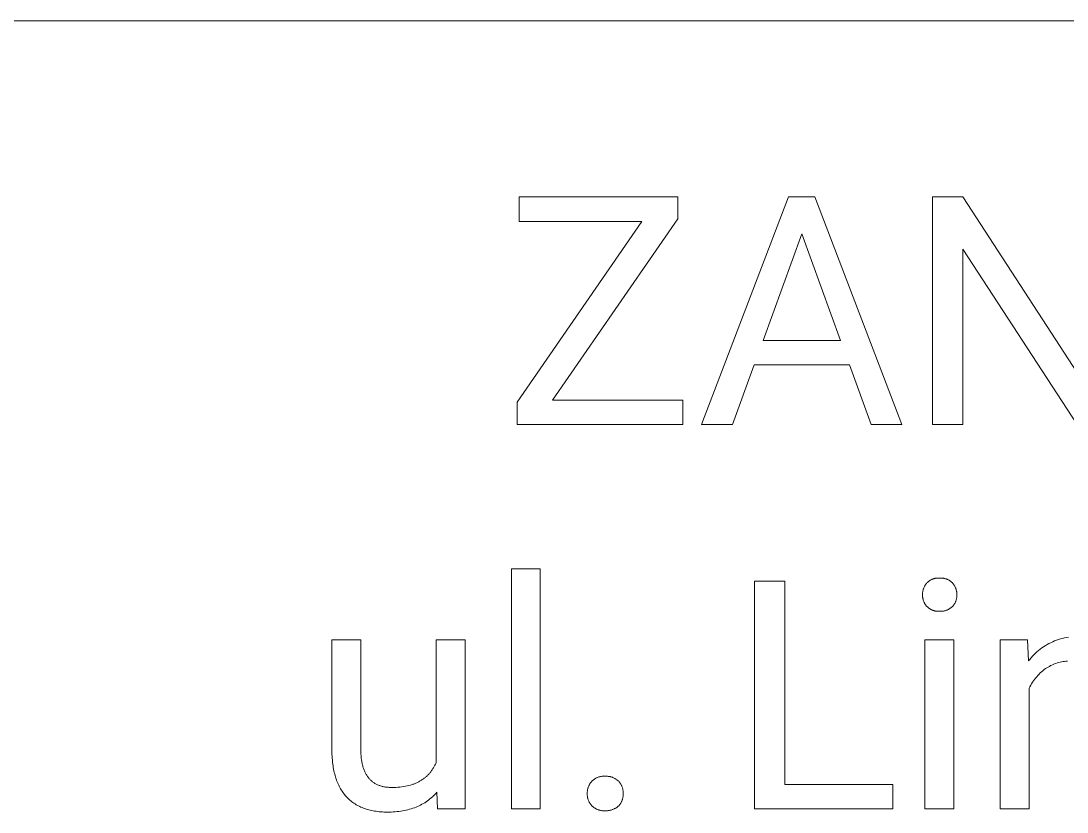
# Model space of a CAD drawing. Header units: millimetres. Extents: x 974 to 5700, y -47 to 3256.
# Drawn here: x 4147.6 to 4353.3, y 326.3 to 481.8 of the extents above; entities that cross this region are included whole.
import ezdxf

# ---------------------------------------------------------------- set-up
doc = ezdxf.new("R2010")
doc.units = ezdxf.units.MM
doc.header["$MEASUREMENT"] = 0
doc.layers.add('Domyślny', color=7, linetype='Continuous', true_color=0x000000)

msp = doc.modelspace()

# ---------------------------------------------------------------- linework, layer by layer
at = {"layer": 'Domyślny', "color": 18, "lineweight": 15, "true_color": 0x000000}
for p, q in [((5695.7, 481.77), (3913.94, 481.77)), ((4245.57, 442.36), (4245.57, 447.2)), ((4245.57, 447.2), (4276.77, 447.2)), ((4276.77, 447.2), (4276.77, 442.9)), ((4281.47, 402.44), (4298.57, 447.2)), ((4298.57, 447.2), (4303.73, 447.2)), ((4303.73, 447.2), (4320.85, 402.44)), ((4326.88, 402.44), (4326.88, 447.2)), ((4326.88, 447.2), (4332.81, 447.2)), ((4332.81, 447.2), (4355.41, 412.56)), ((4245.18, 406.87), (4269.7, 442.36)), ((4269.7, 442.36), (4245.57, 442.36)), ((4276.77, 442.9), (4252.15, 407.26)), ((4301.15, 439.91), (4293.56, 418.98)), ((4308.78, 418.98), (4301.15, 439.91)), ((4355.35, 402.44), (4332.81, 436.92)), ((4332.81, 436.92), (4332.81, 402.44)), ((4293.56, 418.98), (4308.78, 418.98)), ((4291.78, 414.15), (4287.57, 402.44)), ((4310.53, 414.15), (4291.78, 414.15)), ((4314.81, 402.44), (4310.53, 414.15)), ((4245.18, 402.43), (4245.18, 406.87)), ((4252.15, 407.26), (4277.76, 407.26)), ((4277.76, 407.26), (4277.76, 402.43)), ((4277.76, 402.43), (4245.18, 402.43)), ((4287.57, 402.44), (4281.47, 402.44)), ((4320.85, 402.44), (4314.81, 402.44)), ((4332.81, 402.44), (4326.88, 402.44)), ((4244.07, 326.89), (4244.07, 374.11)), ((4244.07, 374.11), (4249.75, 374.11)), ((4249.75, 374.11), (4249.75, 326.89)), ((4291.9, 326.89), (4291.9, 371.65)), ((4291.9, 371.65), (4297.84, 371.65)), ((4297.84, 371.65), (4297.84, 331.72)), ((4325.15, 370.28), (4325.19, 370.38)), ((4325.19, 370.38), (4325.23, 370.48)), ((4325.23, 370.48), (4325.28, 370.58)), ((4325.28, 370.58), (4325.33, 370.68)), ((4325.33, 370.68), (4325.39, 370.77)), ((4325.39, 370.77), (4325.45, 370.87)), ((4325.45, 370.87), (4325.51, 370.96)), ((4325.51, 370.96), (4325.57, 371.05)), ((4325.57, 371.05), (4325.64, 371.14)), ((4325.64, 371.14), (4325.71, 371.22)), ((4325.71, 371.22), (4325.79, 371.31)), ((4325.79, 371.31), (4325.86, 371.38)), ((4325.86, 371.38), (4325.94, 371.46)), ((4325.94, 371.46), (4326.02, 371.53)), ((4326.02, 371.53), (4326.1, 371.59)), ((4326.1, 371.59), (4326.18, 371.66)), ((4326.18, 371.66), (4326.27, 371.72)), ((4326.27, 371.72), (4326.35, 371.78)), ((4326.35, 371.78), (4326.44, 371.84)), ((4326.44, 371.84), (4326.54, 371.89)), ((4326.54, 371.89), (4326.63, 371.94)), ((4326.63, 371.94), (4326.72, 371.99)), ((4326.72, 371.99), (4326.82, 372.03)), ((4326.82, 372.03), (4326.92, 372.07)), ((4326.92, 372.07), (4327.02, 372.11)), ((4327.02, 372.11), (4327.12, 372.14)), ((4327.12, 372.14), (4327.22, 372.17)), ((4327.22, 372.17), (4327.32, 372.19)), ((4327.32, 372.19), (4327.43, 372.22)), ((4327.43, 372.22), (4327.53, 372.24)), ((4327.53, 372.24), (4327.64, 372.25)), ((4327.64, 372.25), (4327.74, 372.26)), ((4327.74, 372.26), (4327.85, 372.27)), ((4327.85, 372.27), (4327.96, 372.28)), ((4327.96, 372.28), (4328.06, 372.28)), ((4328.06, 372.28), (4328.17, 372.27)), ((4328.17, 372.27), (4328.27, 372.27)), ((4328.27, 372.27), (4328.38, 372.27)), ((4328.38, 372.27), (4328.49, 372.27)), ((4328.49, 372.27), (4328.59, 372.27)), ((4328.59, 372.27), (4328.7, 372.27)), ((4328.7, 372.27), (4328.81, 372.26)), ((4328.81, 372.26), (4328.91, 372.25)), ((4328.91, 372.25), (4329.02, 372.23)), ((4329.02, 372.23), (4329.13, 372.21)), ((4329.13, 372.21), (4329.23, 372.19)), ((4329.23, 372.19), (4329.33, 372.16)), ((4329.33, 372.16), (4329.44, 372.14)), ((4329.44, 372.14), (4329.54, 372.1)), ((4329.54, 372.1), (4329.64, 372.07)), ((4329.64, 372.07), (4329.74, 372.03)), ((4329.74, 372.03), (4329.84, 371.98)), ((4329.84, 371.98), (4329.93, 371.94)), ((4329.93, 371.94), (4330.03, 371.89)), ((4330.03, 371.89), (4330.12, 371.83)), ((4330.12, 371.83), (4330.21, 371.78)), ((4330.21, 371.78), (4330.3, 371.72)), ((4330.3, 371.72), (4330.39, 371.66)), ((4330.39, 371.66), (4330.47, 371.59)), ((4330.47, 371.59), (4330.56, 371.52)), ((4330.56, 371.52), (4330.64, 371.45)), ((4330.64, 371.45), (4330.72, 371.38)), ((4330.72, 371.38), (4330.79, 371.31)), ((4330.79, 371.31), (4330.86, 371.22)), ((4330.86, 371.22), (4330.94, 371.14)), ((4330.94, 371.14), (4331, 371.05)), ((4331, 371.05), (4331.07, 370.96)), ((4331.07, 370.96), (4331.13, 370.87)), ((4331.13, 370.87), (4331.19, 370.77)), ((4331.19, 370.77), (4331.24, 370.68)), ((4331.24, 370.68), (4331.29, 370.58)), ((4331.29, 370.58), (4331.34, 370.48)), ((4331.34, 370.48), (4331.39, 370.38)), ((4331.39, 370.38), (4331.43, 370.28)), ((4324.92, 369.2), (4324.93, 369.31)), ((4324.92, 369.09), (4324.92, 369.2)), ((4324.92, 368.98), (4324.92, 369.09)), ((4324.92, 368.87), (4324.92, 368.98)), ((4324.92, 368.76), (4324.92, 368.87)), ((4324.93, 368.65), (4324.92, 368.76)), ((4324.93, 369.31), (4324.94, 369.42)), ((4324.94, 368.54), (4324.93, 368.65)), ((4324.94, 369.42), (4324.95, 369.53)), ((4324.95, 368.43), (4324.94, 368.54)), ((4324.95, 369.53), (4324.97, 369.64)), ((4324.96, 368.32), (4324.95, 368.43)), ((4324.99, 368.21), (4324.96, 368.32)), ((4324.97, 369.64), (4324.99, 369.75)), ((4324.99, 369.75), (4325.01, 369.86)), ((4325.01, 369.86), (4325.04, 369.96)), ((4325.04, 369.96), (4325.07, 370.07)), ((4325.07, 370.07), (4325.11, 370.17)), ((4325.11, 370.17), (4325.15, 370.28)), ((4331.43, 370.28), (4331.47, 370.17)), ((4331.47, 370.17), (4331.5, 370.07)), ((4331.5, 370.07), (4331.54, 369.96)), ((4331.54, 369.96), (4331.56, 369.86)), ((4331.56, 369.86), (4331.59, 369.75)), ((4331.59, 369.75), (4331.61, 369.64)), ((4331.61, 368.32), (4331.59, 368.21)), ((4331.61, 369.64), (4331.63, 369.53)), ((4331.63, 368.43), (4331.61, 368.32)), ((4331.63, 369.53), (4331.64, 369.42)), ((4331.64, 368.54), (4331.63, 368.43)), ((4331.64, 369.42), (4331.65, 369.31)), ((4331.65, 368.65), (4331.64, 368.54)), ((4331.65, 369.31), (4331.66, 369.2)), ((4331.66, 368.76), (4331.65, 368.65)), ((4331.66, 369.2), (4331.66, 369.09)), ((4331.66, 369.09), (4331.66, 368.98)), ((4331.66, 368.98), (4331.66, 368.87)), ((4331.66, 368.87), (4331.66, 368.76)), ((4325.01, 368.11), (4324.99, 368.21)), ((4325.04, 368), (4325.01, 368.11)), ((4325.07, 367.9), (4325.04, 368)), ((4325.1, 367.79), (4325.07, 367.9)), ((4325.14, 367.69), (4325.1, 367.79)), ((4325.18, 367.59), (4325.14, 367.69)), ((4325.23, 367.49), (4325.18, 367.59)), ((4325.28, 367.39), (4325.23, 367.49)), ((4325.33, 367.29), (4325.28, 367.39)), ((4325.39, 367.2), (4325.33, 367.29)), ((4325.45, 367.11), (4325.39, 367.2)), ((4325.51, 367.02), (4325.45, 367.11)), ((4325.57, 366.93), (4325.51, 367.02)), ((4325.64, 366.84), (4325.57, 366.93)), ((4325.71, 366.76), (4325.64, 366.84)), ((4325.79, 366.68), (4325.71, 366.76)), ((4325.86, 366.6), (4325.79, 366.68)), ((4325.94, 366.53), (4325.86, 366.6)), ((4326.02, 366.46), (4325.94, 366.53)), ((4326.1, 366.4), (4326.02, 366.46)), ((4326.18, 366.33), (4326.1, 366.4)), ((4326.27, 366.27), (4326.18, 366.33)), ((4326.36, 366.22), (4326.27, 366.27)), ((4326.45, 366.16), (4326.36, 366.22)), ((4330.18, 366.2), (4330.09, 366.15)), ((4330.28, 366.26), (4330.18, 366.2)), ((4330.37, 366.32), (4330.28, 366.26)), ((4330.46, 366.39), (4330.37, 366.32)), ((4330.54, 366.46), (4330.46, 366.39)), ((4330.63, 366.53), (4330.54, 366.46)), ((4330.71, 366.6), (4330.63, 366.53)), ((4330.79, 366.68), (4330.71, 366.6)), ((4330.87, 366.76), (4330.79, 366.68)), ((4330.94, 366.84), (4330.87, 366.76)), ((4331, 366.93), (4330.94, 366.84)), ((4331.07, 367.02), (4331, 366.93)), ((4331.13, 367.11), (4331.07, 367.02)), ((4331.19, 367.2), (4331.13, 367.11)), ((4331.25, 367.29), (4331.19, 367.2)), ((4331.3, 367.39), (4331.25, 367.29)), ((4331.35, 367.49), (4331.3, 367.39)), ((4331.39, 367.59), (4331.35, 367.49)), ((4331.43, 367.69), (4331.39, 367.59)), ((4331.47, 367.79), (4331.43, 367.69)), ((4331.51, 367.9), (4331.47, 367.79)), ((4331.54, 368), (4331.51, 367.9)), ((4331.57, 368.11), (4331.54, 368)), ((4331.59, 368.21), (4331.57, 368.11)), ((4326.54, 366.11), (4326.45, 366.16)), ((4326.64, 366.06), (4326.54, 366.11)), ((4326.73, 366.02), (4326.64, 366.06)), ((4326.83, 365.97), (4326.73, 366.02)), ((4326.93, 365.94), (4326.83, 365.97)), ((4327.02, 365.9), (4326.93, 365.94)), ((4327.13, 365.87), (4327.02, 365.9)), ((4327.23, 365.84), (4327.13, 365.87)), ((4327.33, 365.81), (4327.23, 365.84)), ((4327.43, 365.79), (4327.33, 365.81)), ((4327.54, 365.78), (4327.43, 365.79)), ((4327.64, 365.76), (4327.54, 365.78)), ((4327.75, 365.75), (4327.64, 365.76)), ((4327.85, 365.74), (4327.75, 365.75)), ((4327.96, 365.74), (4327.85, 365.74)), ((4328.06, 365.74), (4327.96, 365.74)), ((4328.17, 365.74), (4328.06, 365.74)), ((4328.27, 365.75), (4328.17, 365.74)), ((4328.38, 365.74), (4328.27, 365.75)), ((4328.49, 365.74), (4328.38, 365.74)), ((4328.6, 365.74), (4328.49, 365.74)), ((4328.72, 365.75), (4328.6, 365.74)), ((4328.83, 365.76), (4328.72, 365.75)), ((4328.94, 365.77), (4328.83, 365.76)), ((4329.05, 365.78), (4328.94, 365.77)), ((4329.15, 365.8), (4329.05, 365.78)), ((4329.26, 365.83), (4329.15, 365.8)), ((4329.37, 365.86), (4329.26, 365.83)), ((4329.48, 365.89), (4329.37, 365.86)), ((4329.58, 365.92), (4329.48, 365.89)), ((4329.69, 365.96), (4329.58, 365.92)), ((4329.79, 366), (4329.69, 365.96)), ((4329.89, 366.05), (4329.79, 366)), ((4329.99, 366.1), (4329.89, 366.05)), ((4330.09, 366.15), (4329.99, 366.1)), ((4208.75, 338.51), (4208.75, 360.15)), ((4208.75, 360.15), (4214.44, 360.15)), ((4214.44, 360.15), (4214.44, 338.67)), ((4229.25, 335.96), (4229.25, 360.15)), ((4229.25, 360.15), (4234.94, 360.15)), ((4234.94, 360.15), (4234.94, 326.89)), ((4325.38, 326.89), (4325.38, 360.15)), ((4325.38, 360.15), (4331.06, 360.15)), ((4331.06, 360.15), (4331.06, 326.89)), ((4340.16, 326.9), (4340.16, 360.15)), ((4340.16, 360.15), (4345.55, 360.15)), ((4345.55, 360.15), (4345.73, 355.97)), ((4350.89, 359.9), (4351.27, 360.05)), ((4351.27, 360.05), (4351.66, 360.18)), ((4351.66, 360.18), (4352.05, 360.3)), ((4352.05, 360.3), (4352.45, 360.41)), ((4352.45, 360.41), (4352.85, 360.5)), ((4352.85, 360.5), (4353.25, 360.58)), ((4353.25, 360.58), (4353.65, 360.65)), ((4347.41, 357.77), (4347.72, 358.03)), ((4347.72, 358.03), (4348.04, 358.29)), ((4348.04, 358.29), (4348.37, 358.53)), ((4348.37, 358.53), (4348.71, 358.76)), ((4348.71, 358.76), (4349.06, 358.98)), ((4349.06, 358.98), (4349.41, 359.19)), ((4349.41, 359.19), (4349.77, 359.39)), ((4349.77, 359.39), (4350.14, 359.57)), ((4350.14, 359.57), (4350.51, 359.74)), ((4350.51, 359.74), (4350.89, 359.9)), ((4345.73, 355.97), (4345.99, 356.29)), ((4345.99, 356.29), (4346.25, 356.6)), ((4346.25, 356.6), (4346.53, 356.91)), ((4346.53, 356.91), (4346.81, 357.21)), ((4346.81, 357.21), (4347.1, 357.49)), ((4347.1, 357.49), (4347.41, 357.77)), ((4353.11, 355.91), (4352.82, 355.88)), ((4353.39, 355.93), (4353.11, 355.91)), ((4348.58, 354.06), (4348.32, 353.84)), ((4348.84, 354.27), (4348.58, 354.06)), ((4349.12, 354.47), (4348.84, 354.27)), ((4349.36, 354.63), (4349.12, 354.47)), ((4349.6, 354.78), (4349.36, 354.63)), ((4349.85, 354.92), (4349.6, 354.78)), ((4350.1, 355.06), (4349.85, 354.92)), ((4350.36, 355.18), (4350.1, 355.06)), ((4350.62, 355.3), (4350.36, 355.18)), ((4350.89, 355.4), (4350.62, 355.3)), ((4351.15, 355.5), (4350.89, 355.4)), ((4351.43, 355.59), (4351.15, 355.5)), ((4351.7, 355.67), (4351.43, 355.59)), ((4351.98, 355.73), (4351.7, 355.67)), ((4352.26, 355.79), (4351.98, 355.73)), ((4352.54, 355.84), (4352.26, 355.79)), ((4352.82, 355.88), (4352.54, 355.84)), ((4346.72, 352.07), (4346.53, 351.79)), ((4346.92, 352.34), (4346.72, 352.07)), ((4347.14, 352.61), (4346.92, 352.34)), ((4347.36, 352.87), (4347.14, 352.61)), ((4347.58, 353.13), (4347.36, 352.87)), ((4347.82, 353.37), (4347.58, 353.13)), ((4348.06, 353.61), (4347.82, 353.37)), ((4348.32, 353.84), (4348.06, 353.61)), ((4346.01, 350.91), (4345.86, 350.6)), ((4345.86, 350.6), (4345.86, 326.9)), ((4346.18, 351.2), (4346.01, 350.91)), ((4346.35, 351.5), (4346.18, 351.2)), ((4346.53, 351.79), (4346.35, 351.5)), ((4208.77, 337.76), (4208.75, 338.51)), ((4208.8, 337.04), (4208.77, 337.76)), ((4214.44, 338.67), (4214.44, 338.2)), ((4214.44, 338.2), (4214.46, 337.75)), ((4214.46, 337.75), (4214.49, 337.31)), ((4208.86, 336.34), (4208.8, 337.04)), ((4208.9, 336), (4208.86, 336.34)), ((4208.94, 335.67), (4208.9, 336)), ((4208.99, 335.34), (4208.94, 335.67)), ((4209.04, 335.02), (4208.99, 335.34)), ((4214.49, 337.31), (4214.53, 336.89)), ((4214.53, 336.89), (4214.59, 336.49)), ((4214.59, 336.49), (4214.62, 336.29)), ((4214.62, 336.29), (4214.65, 336.1)), ((4214.65, 336.1), (4214.69, 335.91)), ((4214.69, 335.91), (4214.73, 335.72)), ((4214.73, 335.72), (4214.78, 335.54)), ((4214.78, 335.54), (4214.82, 335.36)), ((4214.82, 335.36), (4214.87, 335.18)), ((4228.88, 335.23), (4228.96, 335.37)), ((4228.96, 335.37), (4229.04, 335.51)), ((4229.04, 335.51), (4229.11, 335.66)), ((4229.11, 335.66), (4229.18, 335.81)), ((4229.18, 335.81), (4229.25, 335.96)), ((4209.1, 334.7), (4209.04, 335.02)), ((4209.16, 334.39), (4209.1, 334.7)), ((4209.23, 334.08), (4209.16, 334.39)), ((4209.31, 333.78), (4209.23, 334.08)), ((4209.39, 333.49), (4209.31, 333.78)), ((4209.47, 333.2), (4209.39, 333.49)), ((4214.87, 335.18), (4214.92, 335.01)), ((4214.92, 335.01), (4214.98, 334.85)), ((4214.98, 334.85), (4215.04, 334.68)), ((4215.04, 334.68), (4215.1, 334.52)), ((4215.1, 334.52), (4215.17, 334.36)), ((4215.17, 334.36), (4215.23, 334.21)), ((4215.23, 334.21), (4215.3, 334.06)), ((4215.3, 334.06), (4215.38, 333.92)), ((4215.38, 333.92), (4215.45, 333.77)), ((4215.45, 333.77), (4215.53, 333.64)), ((4215.53, 333.64), (4215.62, 333.5)), ((4215.62, 333.5), (4215.7, 333.37)), ((4215.7, 333.37), (4215.79, 333.24)), ((4227.26, 333.2), (4227.37, 333.3)), ((4227.37, 333.3), (4227.48, 333.4)), ((4227.48, 333.4), (4227.59, 333.51)), ((4227.59, 333.51), (4227.69, 333.62)), ((4227.69, 333.62), (4227.8, 333.73)), ((4227.8, 333.73), (4227.9, 333.84)), ((4227.9, 333.84), (4228, 333.95)), ((4228, 333.95), (4228.1, 334.07)), ((4228.1, 334.07), (4228.19, 334.19)), ((4228.19, 334.19), (4228.29, 334.31)), ((4228.29, 334.31), (4228.38, 334.44)), ((4228.38, 334.44), (4228.47, 334.56)), ((4228.47, 334.56), (4228.56, 334.69)), ((4228.56, 334.69), (4228.64, 334.82)), ((4228.64, 334.82), (4228.73, 334.96)), ((4228.73, 334.96), (4228.81, 335.09)), ((4228.81, 335.09), (4228.88, 335.23)), ((4261.57, 333.26), (4261.68, 333.28)), ((4261.68, 333.28), (4261.8, 333.3)), ((4261.8, 333.3), (4261.91, 333.31)), ((4261.91, 333.31), (4262.03, 333.32)), ((4262.03, 333.32), (4262.14, 333.33)), ((4262.14, 333.33), (4262.26, 333.33)), ((4262.26, 333.33), (4262.37, 333.33)), ((4262.37, 333.33), (4262.49, 333.32)), ((4262.49, 333.32), (4262.61, 333.33)), ((4262.61, 333.33), (4262.73, 333.33)), ((4262.73, 333.33), (4262.85, 333.32)), ((4262.85, 333.32), (4262.98, 333.32)), ((4262.98, 333.32), (4263.1, 333.3)), ((4263.1, 333.3), (4263.22, 333.29)), ((4263.22, 333.29), (4263.34, 333.27)), ((4209.56, 332.91), (4209.47, 333.2)), ((4209.66, 332.64), (4209.56, 332.91)), ((4209.76, 332.37), (4209.66, 332.64)), ((4209.87, 332.1), (4209.76, 332.37)), ((4209.98, 331.84), (4209.87, 332.1)), ((4210.1, 331.59), (4209.98, 331.84)), ((4210.22, 331.34), (4210.1, 331.59)), ((4210.35, 331.1), (4210.22, 331.34)), ((4215.79, 333.24), (4215.88, 333.12)), ((4215.88, 333.12), (4215.98, 333)), ((4215.98, 333), (4216.07, 332.88)), ((4216.07, 332.88), (4216.17, 332.77)), ((4216.17, 332.77), (4216.28, 332.66)), ((4216.28, 332.66), (4216.38, 332.56)), ((4216.38, 332.56), (4216.49, 332.45)), ((4216.49, 332.45), (4216.61, 332.36)), ((4216.61, 332.36), (4216.72, 332.26)), ((4216.72, 332.26), (4216.84, 332.17)), ((4216.84, 332.17), (4216.96, 332.09)), ((4216.96, 332.09), (4217.09, 332)), ((4217.09, 332), (4217.21, 331.92)), ((4217.21, 331.92), (4217.34, 331.85)), ((4217.34, 331.85), (4217.48, 331.78)), ((4217.48, 331.78), (4217.61, 331.71)), ((4217.61, 331.71), (4217.75, 331.64)), ((4217.75, 331.64), (4217.9, 331.58)), ((4217.9, 331.58), (4218.04, 331.53)), ((4218.04, 331.53), (4218.19, 331.47)), ((4218.19, 331.47), (4218.34, 331.42)), ((4218.34, 331.42), (4218.49, 331.38)), ((4218.49, 331.38), (4218.65, 331.33)), ((4218.65, 331.33), (4218.81, 331.29)), ((4218.81, 331.29), (4218.97, 331.26)), ((4218.97, 331.26), (4219.14, 331.23)), ((4219.14, 331.23), (4219.31, 331.2)), ((4222.14, 331.19), (4222.51, 331.23)), ((4222.51, 331.23), (4222.87, 331.28)), ((4222.87, 331.28), (4223.22, 331.34)), ((4223.22, 331.34), (4223.57, 331.41)), ((4223.57, 331.41), (4223.9, 331.49)), ((4223.9, 331.49), (4224.23, 331.58)), ((4224.23, 331.58), (4224.55, 331.68)), ((4224.55, 331.68), (4224.7, 331.74)), ((4224.7, 331.74), (4224.86, 331.79)), ((4224.86, 331.79), (4225.01, 331.85)), ((4225.01, 331.85), (4225.16, 331.91)), ((4225.16, 331.91), (4225.3, 331.97)), ((4225.3, 331.97), (4225.45, 332.04)), ((4225.45, 332.04), (4225.59, 332.11)), ((4225.59, 332.11), (4225.73, 332.18)), ((4225.73, 332.18), (4225.87, 332.25)), ((4225.87, 332.25), (4226.01, 332.32)), ((4226.01, 332.32), (4226.14, 332.4)), ((4226.14, 332.4), (4226.28, 332.48)), ((4226.28, 332.48), (4226.41, 332.56)), ((4226.41, 332.56), (4226.53, 332.65)), ((4226.53, 332.65), (4226.66, 332.73)), ((4226.66, 332.73), (4226.78, 332.82)), ((4226.78, 332.82), (4226.9, 332.91)), ((4226.9, 332.91), (4227.02, 333.01)), ((4227.02, 333.01), (4227.14, 333.1)), ((4227.14, 333.1), (4227.26, 333.2)), ((4259.19, 331.19), (4259.24, 331.3)), ((4259.24, 331.3), (4259.28, 331.41)), ((4259.28, 331.41), (4259.34, 331.52)), ((4259.34, 331.52), (4259.39, 331.63)), ((4259.39, 331.63), (4259.45, 331.74)), ((4259.45, 331.74), (4259.51, 331.84)), ((4259.51, 331.84), (4259.58, 331.94)), ((4259.58, 331.94), (4259.65, 332.04)), ((4259.65, 332.04), (4259.72, 332.14)), ((4259.72, 332.14), (4259.8, 332.24)), ((4259.8, 332.24), (4259.87, 332.33)), ((4259.87, 332.33), (4259.96, 332.41)), ((4259.96, 332.41), (4260.04, 332.49)), ((4260.04, 332.49), (4260.13, 332.56)), ((4260.13, 332.56), (4260.22, 332.63)), ((4260.22, 332.63), (4260.31, 332.7)), ((4260.31, 332.7), (4260.41, 332.77)), ((4260.41, 332.77), (4260.5, 332.83)), ((4260.5, 332.83), (4260.6, 332.89)), ((4260.6, 332.89), (4260.7, 332.95)), ((4260.7, 332.95), (4260.81, 333)), ((4260.81, 333), (4260.91, 333.05)), ((4260.91, 333.05), (4261.02, 333.09)), ((4261.02, 333.09), (4261.13, 333.13)), ((4261.13, 333.13), (4261.24, 333.17)), ((4261.24, 333.17), (4261.35, 333.2)), ((4261.35, 333.2), (4261.46, 333.23)), ((4261.46, 333.23), (4261.57, 333.26)), ((4263.34, 333.27), (4263.46, 333.24)), ((4263.46, 333.24), (4263.58, 333.22)), ((4263.58, 333.22), (4263.7, 333.18)), ((4263.7, 333.18), (4263.81, 333.15)), ((4263.81, 333.15), (4263.93, 333.11)), ((4263.93, 333.11), (4264.04, 333.06)), ((4264.04, 333.06), (4264.16, 333.01)), ((4264.16, 333.01), (4264.27, 332.96)), ((4264.27, 332.96), (4264.38, 332.9)), ((4264.38, 332.9), (4264.48, 332.84)), ((4264.48, 332.84), (4264.59, 332.78)), ((4264.59, 332.78), (4264.69, 332.71)), ((4264.69, 332.71), (4264.79, 332.64)), ((4264.79, 332.64), (4264.89, 332.57)), ((4264.89, 332.57), (4264.98, 332.49)), ((4264.98, 332.49), (4265.07, 332.41)), ((4265.07, 332.41), (4265.16, 332.33)), ((4265.16, 332.33), (4265.24, 332.24)), ((4265.24, 332.24), (4265.32, 332.14)), ((4265.32, 332.14), (4265.39, 332.04)), ((4265.39, 332.04), (4265.46, 331.94)), ((4265.46, 331.94), (4265.53, 331.84)), ((4265.53, 331.84), (4265.59, 331.74)), ((4265.59, 331.74), (4265.65, 331.63)), ((4265.65, 331.63), (4265.7, 331.52)), ((4265.7, 331.52), (4265.75, 331.41)), ((4265.75, 331.41), (4265.8, 331.3)), ((4265.8, 331.3), (4265.84, 331.19)), ((4297.84, 331.72), (4319.05, 331.72)), ((4319.05, 331.72), (4319.05, 326.89)), ((4210.48, 330.86), (4210.35, 331.1)), ((4210.62, 330.63), (4210.48, 330.86)), ((4210.77, 330.4), (4210.62, 330.63)), ((4210.92, 330.18), (4210.77, 330.4)), ((4211.07, 329.97), (4210.92, 330.18)), ((4211.23, 329.76), (4211.07, 329.97)), ((4211.4, 329.56), (4211.23, 329.76)), ((4211.57, 329.36), (4211.4, 329.56)), ((4211.75, 329.17), (4211.57, 329.36)), ((4211.93, 328.99), (4211.75, 329.17)), ((4219.31, 331.2), (4219.48, 331.18)), ((4219.48, 331.18), (4219.66, 331.16)), ((4219.66, 331.16), (4219.83, 331.14)), ((4219.83, 331.14), (4220.01, 331.13)), ((4220.01, 331.13), (4220.2, 331.12)), ((4220.2, 331.12), (4220.38, 331.11)), ((4220.38, 331.11), (4220.57, 331.11)), ((4220.57, 331.11), (4220.98, 331.11)), ((4220.98, 331.11), (4221.37, 331.13)), ((4221.37, 331.13), (4221.76, 331.15)), ((4221.76, 331.15), (4222.14, 331.19)), ((4228.52, 329.26), (4228.29, 329.05)), ((4228.75, 329.48), (4228.52, 329.26)), ((4228.98, 329.71), (4228.75, 329.48)), ((4229.19, 329.94), (4228.98, 329.71)), ((4229.4, 330.18), (4229.19, 329.94)), ((4229.53, 326.89), (4229.4, 330.18)), ((4258.98, 330.12), (4258.99, 330.24)), ((4258.98, 329.99), (4258.98, 330.12)), ((4258.98, 329.87), (4258.98, 329.99)), ((4258.98, 329.76), (4258.98, 329.87)), ((4258.98, 329.65), (4258.98, 329.76)), ((4258.99, 329.54), (4258.98, 329.65)), ((4258.99, 330.24), (4259, 330.36)), ((4259, 329.42), (4258.99, 329.54)), ((4259, 330.36), (4259.01, 330.48)), ((4259.01, 329.31), (4259, 329.42)), ((4259.01, 330.48), (4259.03, 330.6)), ((4259.03, 329.2), (4259.01, 329.31)), ((4259.03, 330.6), (4259.06, 330.72)), ((4259.05, 329.09), (4259.03, 329.2)), ((4259.06, 330.72), (4259.09, 330.84)), ((4259.09, 330.84), (4259.12, 330.95)), ((4259.12, 330.95), (4259.15, 331.07)), ((4259.15, 331.07), (4259.19, 331.19)), ((4265.84, 331.19), (4265.88, 331.07)), ((4265.88, 331.07), (4265.92, 330.95)), ((4265.92, 330.95), (4265.95, 330.84)), ((4265.95, 330.84), (4265.97, 330.72)), ((4265.97, 330.72), (4266, 330.6)), ((4266, 329.2), (4265.98, 329.09)), ((4266, 330.6), (4266.02, 330.48)), ((4266.02, 329.31), (4266, 329.2)), ((4266.02, 330.48), (4266.03, 330.36)), ((4266.03, 329.42), (4266.02, 329.31)), ((4266.03, 330.36), (4266.04, 330.24)), ((4266.04, 329.54), (4266.03, 329.42)), ((4266.04, 330.24), (4266.05, 330.12)), ((4266.05, 329.99), (4266.04, 329.87)), ((4266.04, 329.87), (4266.05, 329.76)), ((4266.05, 329.65), (4266.04, 329.54)), ((4266.05, 330.12), (4266.05, 329.99)), ((4266.05, 329.76), (4266.05, 329.65)), ((4212.11, 328.81), (4211.93, 328.99)), ((4212.3, 328.64), (4212.11, 328.81)), ((4212.5, 328.47), (4212.3, 328.64)), ((4212.7, 328.31), (4212.5, 328.47)), ((4212.9, 328.16), (4212.7, 328.31)), ((4213.11, 328.01), (4212.9, 328.16)), ((4213.33, 327.87), (4213.11, 328.01)), ((4213.55, 327.73), (4213.33, 327.87)), ((4213.78, 327.6), (4213.55, 327.73)), ((4214.01, 327.48), (4213.78, 327.6)), ((4214.24, 327.36), (4214.01, 327.48)), ((4214.48, 327.25), (4214.24, 327.36)), ((4214.73, 327.15), (4214.48, 327.25)), ((4214.98, 327.05), (4214.73, 327.15)), ((4225, 327.13), (4224.69, 327.02)), ((4225.31, 327.25), (4225, 327.13)), ((4225.61, 327.38), (4225.31, 327.25)), ((4225.9, 327.51), (4225.61, 327.38)), ((4226.19, 327.65), (4225.9, 327.51)), ((4226.48, 327.8), (4226.19, 327.65)), ((4226.75, 327.95), (4226.48, 327.8)), ((4227.02, 328.12), (4226.75, 327.95)), ((4227.29, 328.29), (4227.02, 328.12)), ((4227.55, 328.47), (4227.29, 328.29)), ((4227.8, 328.66), (4227.55, 328.47)), ((4228.05, 328.85), (4227.8, 328.66)), ((4228.29, 329.05), (4228.05, 328.85)), ((4259.08, 328.98), (4259.05, 329.09)), ((4259.11, 328.87), (4259.08, 328.98)), ((4259.14, 328.76), (4259.11, 328.87)), ((4259.18, 328.66), (4259.14, 328.76)), ((4259.22, 328.55), (4259.18, 328.66)), ((4259.26, 328.45), (4259.22, 328.55)), ((4259.31, 328.35), (4259.26, 328.45)), ((4259.36, 328.25), (4259.31, 328.35)), ((4259.41, 328.15), (4259.36, 328.25)), ((4259.47, 328.05), (4259.41, 328.15)), ((4259.53, 327.95), (4259.47, 328.05)), ((4259.59, 327.86), (4259.53, 327.95)), ((4259.66, 327.77), (4259.59, 327.86)), ((4259.73, 327.68), (4259.66, 327.77)), ((4259.8, 327.6), (4259.73, 327.68)), ((4259.87, 327.51), (4259.8, 327.6)), ((4259.96, 327.43), (4259.87, 327.51)), ((4260.04, 327.36), (4259.96, 327.43)), ((4260.13, 327.28), (4260.04, 327.36)), ((4260.22, 327.21), (4260.13, 327.28)), ((4260.31, 327.14), (4260.22, 327.21)), ((4260.41, 327.08), (4260.31, 327.14)), ((4264.69, 327.13), (4264.58, 327.07)), ((4264.79, 327.2), (4264.69, 327.13)), ((4264.89, 327.27), (4264.79, 327.2)), ((4264.98, 327.35), (4264.89, 327.27)), ((4265.07, 327.43), (4264.98, 327.35)), ((4265.16, 327.51), (4265.07, 327.43)), ((4265.24, 327.6), (4265.16, 327.51)), ((4265.31, 327.68), (4265.24, 327.6)), ((4265.38, 327.77), (4265.31, 327.68)), ((4265.45, 327.86), (4265.38, 327.77)), ((4265.51, 327.95), (4265.45, 327.86)), ((4265.57, 328.05), (4265.51, 327.95)), ((4265.63, 328.15), (4265.57, 328.05)), ((4265.68, 328.24), (4265.63, 328.15)), ((4265.73, 328.35), (4265.68, 328.24)), ((4265.78, 328.45), (4265.73, 328.35)), ((4265.82, 328.55), (4265.78, 328.45)), ((4265.86, 328.66), (4265.82, 328.55)), ((4265.89, 328.76), (4265.86, 328.66)), ((4265.93, 328.87), (4265.89, 328.76)), ((4265.95, 328.98), (4265.93, 328.87)), ((4265.98, 329.09), (4265.95, 328.98)), ((4215.23, 326.95), (4214.98, 327.05)), ((4215.5, 326.87), (4215.23, 326.95)), ((4215.76, 326.79), (4215.5, 326.87)), ((4216.03, 326.71), (4215.76, 326.79)), ((4216.31, 326.64), (4216.03, 326.71)), ((4216.59, 326.58), (4216.31, 326.64)), ((4216.87, 326.52), (4216.59, 326.58)), ((4217.16, 326.47), (4216.87, 326.52)), ((4217.46, 326.43), (4217.16, 326.47)), ((4217.76, 326.39), (4217.46, 326.43)), ((4218.06, 326.35), (4217.76, 326.39)), ((4218.37, 326.33), (4218.06, 326.35)), ((4218.69, 326.31), (4218.37, 326.33)), ((4219.01, 326.29), (4218.69, 326.31)), ((4219.33, 326.28), (4219.01, 326.29)), ((4219.66, 326.28), (4219.33, 326.28)), ((4220.06, 326.28), (4219.66, 326.28)), ((4220.45, 326.29), (4220.06, 326.28)), ((4220.84, 326.31), (4220.45, 326.29)), ((4221.22, 326.34), (4220.84, 326.31)), ((4221.59, 326.37), (4221.22, 326.34)), ((4221.96, 326.41), (4221.59, 326.37)), ((4222.32, 326.46), (4221.96, 326.41)), ((4222.68, 326.52), (4222.32, 326.46)), ((4223.03, 326.58), (4222.68, 326.52)), ((4223.37, 326.66), (4223.03, 326.58)), ((4223.71, 326.74), (4223.37, 326.66)), ((4224.04, 326.82), (4223.71, 326.74)), ((4224.37, 326.92), (4224.04, 326.82)), ((4224.69, 327.02), (4224.37, 326.92)), ((4234.94, 326.89), (4229.53, 326.89)), ((4249.75, 326.89), (4244.07, 326.89)), ((4260.51, 327.02), (4260.41, 327.08)), ((4260.61, 326.96), (4260.51, 327.02)), ((4260.71, 326.91), (4260.61, 326.96)), ((4260.81, 326.85), (4260.71, 326.91)), ((4260.92, 326.81), (4260.81, 326.85)), ((4261.02, 326.76), (4260.92, 326.81)), ((4261.13, 326.72), (4261.02, 326.76)), ((4261.24, 326.69), (4261.13, 326.72)), ((4261.35, 326.66), (4261.24, 326.69)), ((4261.46, 326.63), (4261.35, 326.66)), ((4261.57, 326.6), (4261.46, 326.63)), ((4261.69, 326.58), (4261.57, 326.6)), ((4261.8, 326.57), (4261.69, 326.58)), ((4261.91, 326.55), (4261.8, 326.57)), ((4262.03, 326.55), (4261.91, 326.55)), ((4262.14, 326.54), (4262.03, 326.55)), ((4262.26, 326.54), (4262.14, 326.54)), ((4262.37, 326.54), (4262.26, 326.54)), ((4262.49, 326.55), (4262.37, 326.54)), ((4262.61, 326.55), (4262.49, 326.55)), ((4262.73, 326.54), (4262.61, 326.55)), ((4262.85, 326.55), (4262.73, 326.54)), ((4262.97, 326.55), (4262.85, 326.55)), ((4263.1, 326.56), (4262.97, 326.55)), ((4263.22, 326.58), (4263.1, 326.56)), ((4263.34, 326.59), (4263.22, 326.58)), ((4263.46, 326.62), (4263.34, 326.59)), ((4263.58, 326.64), (4263.46, 326.62)), ((4263.69, 326.68), (4263.58, 326.64)), ((4263.81, 326.71), (4263.69, 326.68)), ((4263.93, 326.75), (4263.81, 326.71)), ((4264.04, 326.79), (4263.93, 326.75)), ((4264.15, 326.84), (4264.04, 326.79)), ((4264.26, 326.89), (4264.15, 326.84)), ((4264.37, 326.95), (4264.26, 326.89)), ((4264.48, 327), (4264.37, 326.95)), ((4264.58, 327.07), (4264.48, 327)), ((4319.05, 326.89), (4291.9, 326.89)), ((4331.06, 326.89), (4325.38, 326.89)), ((4345.86, 326.9), (4340.16, 326.9))]:
    msp.add_line(p, q, dxfattribs=at)

doc.saveas('drawing.dxf')
